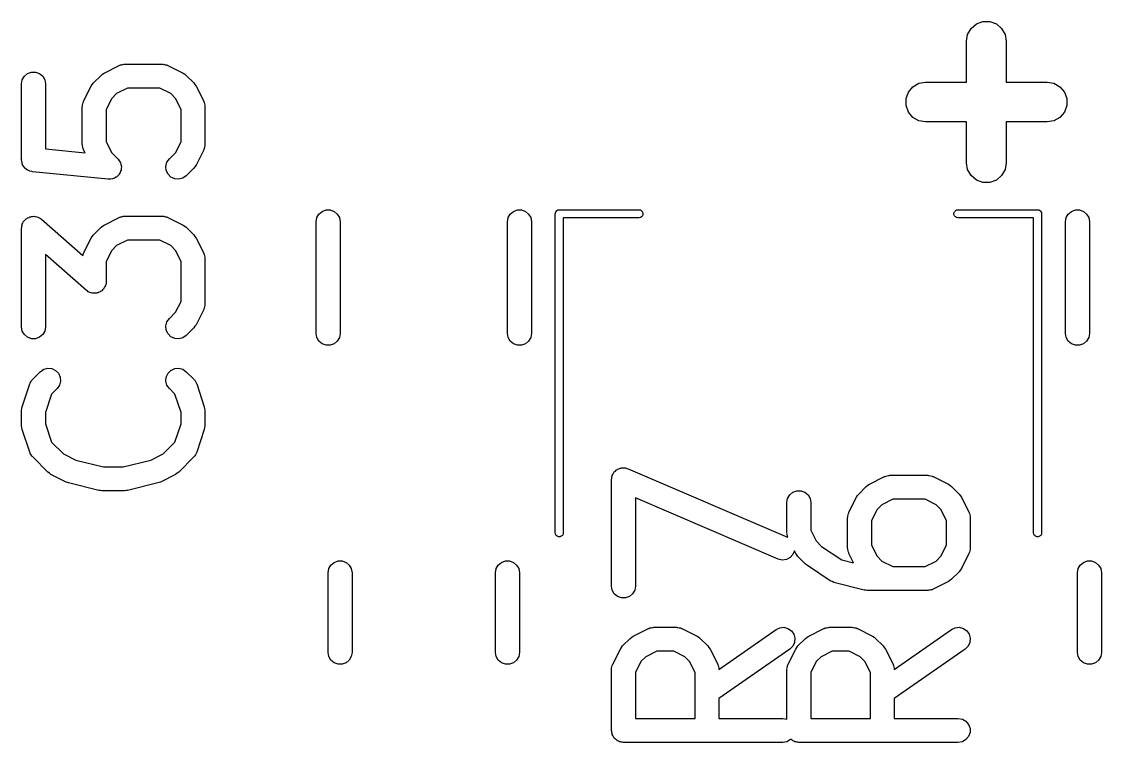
# Model space of a CAD drawing. Extents: x 78.8 to 132.8, y -113.1 to -87.3.
# Drawn here: x 78.88 to 85.65, y -99.11 to -94.6 of the extents above; entities that cross this region are included whole.
import ezdxf

# ---------------------------------------------------------------- set-up
doc = ezdxf.new("R2010")
doc.units = 0
doc.header["$MEASUREMENT"] = 0
doc.layers.add('BLACK', color=7, linetype='CONTINUOUS')

msp = doc.modelspace()

# ---------------------------------------------------------------- linework, layer by layer
at = {"layer": 'Black'}
for p, q in [((84.8328, -94.6387), (84.8661, -94.6108)), ((84.8661, -94.6108), (84.9069, -94.5959)), ((84.9069, -94.5959), (84.9503, -94.5959)), ((84.9503, -94.5959), (84.9911, -94.6108)), ((84.9911, -94.6108), (85.0243, -94.6387)), ((84.8036, -94.719), (84.8111, -94.6763)), ((84.8111, -94.6763), (84.8328, -94.6387)), ((85.0243, -94.6387), (85.046, -94.6763)), ((85.046, -94.6763), (85.0536, -94.719)), ((84.8036, -94.975), (84.8036, -94.719)), ((85.0536, -94.719), (85.0536, -94.975)), ((79.395, -94.9186), (79.4903, -94.871)), ((79.4903, -94.871), (79.4944, -94.8698)), ((79.4944, -94.8698), (79.4982, -94.8676)), ((79.4982, -94.8676), (79.5068, -94.8661)), ((79.5068, -94.8661), (79.5152, -94.8636)), ((79.5152, -94.8636), (79.5196, -94.8638)), ((79.5196, -94.8638), (79.5238, -94.8631)), ((79.5238, -94.8631), (79.7619, -94.8631)), ((79.7619, -94.8631), (79.7662, -94.8638)), ((79.7662, -94.8638), (79.7705, -94.8636)), ((79.7705, -94.8636), (79.7789, -94.8661)), ((79.7789, -94.8661), (79.7876, -94.8676)), ((79.7876, -94.8676), (79.7913, -94.8698)), ((79.7913, -94.8698), (79.7954, -94.871)), ((79.7954, -94.871), (79.8907, -94.9186)), ((78.8819, -94.9601), (78.8949, -94.9375)), ((78.8949, -94.9375), (78.9149, -94.9208)), ((78.9149, -94.9208), (78.9394, -94.9119)), ((78.9394, -94.9119), (78.9654, -94.9119)), ((78.9654, -94.9119), (78.9899, -94.9208)), ((78.9899, -94.9208), (79.0098, -94.9375)), ((79.0098, -94.9375), (79.0229, -94.9601)), ((79.3279, -94.9803), (79.3755, -94.9327)), ((79.3755, -94.9327), (79.3854, -94.9258)), ((79.3854, -94.9258), (79.395, -94.9186)), ((79.8907, -94.9186), (79.9003, -94.9258)), ((79.9003, -94.9258), (79.9102, -94.9327)), ((79.9102, -94.9327), (79.9578, -94.9803)), ((78.8774, -94.9857), (78.8819, -94.9601)), ((78.8774, -95.4619), (78.8774, -94.9857)), ((79.0229, -94.9601), (79.0274, -94.9857)), ((79.0274, -94.9857), (79.0274, -95.394)), ((79.2663, -95.095), (79.3139, -94.9998)), ((79.3139, -94.9998), (79.321, -94.9901)), ((79.321, -94.9901), (79.3279, -94.9803)), ((79.5415, -95.0131), (79.473, -95.0474)), ((79.7442, -95.0131), (79.5415, -95.0131)), ((79.8127, -95.0474), (79.7442, -95.0131)), ((79.9578, -94.9803), (79.9647, -94.9901)), ((79.9647, -94.9901), (79.9718, -94.9998)), ((79.9718, -94.9998), (80.0195, -95.095)), ((84.4394, -95.0375), (84.4673, -95.0042)), ((84.4673, -95.0042), (84.5049, -94.9825)), ((84.5049, -94.9825), (84.5476, -94.975)), ((84.5476, -94.975), (84.8036, -94.975)), ((85.0536, -94.975), (85.3095, -94.975)), ((85.3095, -94.975), (85.3523, -94.9825)), ((85.3523, -94.9825), (85.3899, -95.0042)), ((85.3899, -95.0042), (85.4178, -95.0375)), ((79.4426, -95.0778), (79.4083, -95.1463)), ((79.473, -95.0474), (79.4426, -95.0778)), ((79.8431, -95.0778), (79.8127, -95.0474)), ((79.8774, -95.1463), (79.8431, -95.0778)), ((84.4245, -95.0783), (84.4394, -95.0375)), ((84.4245, -95.1217), (84.4245, -95.0783)), ((85.4178, -95.0375), (85.4326, -95.0783)), ((85.4326, -95.0783), (85.4326, -95.1217)), ((79.2583, -95.1286), (79.2591, -95.1243)), ((79.2583, -95.3667), (79.2583, -95.1286)), ((79.2588, -95.12), (79.2613, -95.1116)), ((79.2591, -95.1243), (79.2588, -95.12)), ((79.2613, -95.1116), (79.2629, -95.1029)), ((79.2629, -95.1029), (79.265, -95.0992)), ((79.265, -95.0992), (79.2663, -95.095)), ((79.4083, -95.1463), (79.4083, -95.349)), ((79.8774, -95.349), (79.8774, -95.1463)), ((80.0195, -95.095), (80.0207, -95.0992)), ((80.0207, -95.0992), (80.0229, -95.1029)), ((80.0229, -95.1029), (80.0244, -95.1116)), ((80.0244, -95.1116), (80.0269, -95.12)), ((80.0269, -95.12), (80.0266, -95.1243)), ((80.0266, -95.1243), (80.0274, -95.1286)), ((80.0274, -95.1286), (80.0274, -95.3667)), ((84.4394, -95.1625), (84.4245, -95.1217)), ((85.4326, -95.1217), (85.4178, -95.1625)), ((84.4673, -95.1958), (84.4394, -95.1625)), ((84.5049, -95.2175), (84.4673, -95.1958)), ((84.5476, -95.225), (84.5049, -95.2175)), ((85.3523, -95.2175), (85.3095, -95.225)), ((85.3899, -95.1958), (85.3523, -95.2175)), ((85.4178, -95.1625), (85.3899, -95.1958)), ((84.8036, -95.225), (84.5476, -95.225)), ((84.8036, -95.481), (84.8036, -95.225)), ((85.3095, -95.225), (85.0536, -95.225)), ((85.0536, -95.225), (85.0536, -95.481)), ((79.4083, -95.349), (79.4426, -95.4175)), ((79.8431, -95.4175), (79.8774, -95.349)), ((79.0274, -95.394), (79.2756, -95.4188)), ((79.2591, -95.3709), (79.2583, -95.3667)), ((79.2588, -95.3752), (79.2591, -95.3709)), ((79.2613, -95.3837), (79.2588, -95.3752)), ((79.2629, -95.3923), (79.2613, -95.3837)), ((79.265, -95.3961), (79.2629, -95.3923)), ((79.2663, -95.4002), (79.265, -95.3961)), ((79.2756, -95.4188), (79.2663, -95.4002)), ((79.4426, -95.4175), (79.4816, -95.4565)), ((79.8041, -95.4565), (79.8431, -95.4175)), ((80.0195, -95.4002), (79.9718, -95.4954)), ((80.0207, -95.3961), (80.0195, -95.4002)), ((80.0229, -95.3923), (80.0207, -95.3961)), ((80.0244, -95.3837), (80.0229, -95.3923)), ((80.0269, -95.3752), (80.0244, -95.3837)), ((80.0274, -95.3667), (80.0266, -95.3709)), ((80.0266, -95.3709), (80.0269, -95.3752)), ((78.8779, -95.4647), (78.8774, -95.4619)), ((78.8776, -95.4675), (78.8779, -95.4647)), ((78.8801, -95.4775), (78.8776, -95.4675)), ((78.8819, -95.4876), (78.8801, -95.4775)), ((78.8833, -95.49), (78.8819, -95.4876)), ((78.884, -95.4928), (78.8833, -95.49)), ((78.8898, -95.5012), (78.884, -95.4928)), ((79.4816, -95.4565), (79.4819, -95.4569)), ((79.4819, -95.4569), (79.4823, -95.4572)), ((79.4823, -95.4572), (79.4893, -95.4676)), ((79.4893, -95.4676), (79.4965, -95.4778)), ((79.4965, -95.4778), (79.4967, -95.4783)), ((79.4967, -95.4783), (79.4969, -95.4787)), ((79.4969, -95.4787), (79.5, -95.4909)), ((79.5, -95.4909), (79.5033, -95.503)), ((79.7824, -95.503), (79.7892, -95.4778)), ((79.7892, -95.4778), (79.8041, -95.4565)), ((84.8111, -95.5237), (84.8036, -95.481)), ((85.0536, -95.481), (85.046, -95.5237)), ((78.8949, -95.5101), (78.8898, -95.5012)), ((78.8971, -95.5119), (78.8949, -95.5101)), ((78.8987, -95.5143), (78.8971, -95.5119)), ((78.907, -95.5203), (78.8987, -95.5143)), ((78.9149, -95.5269), (78.907, -95.5203)), ((78.9175, -95.5278), (78.9149, -95.5269)), ((78.9198, -95.5295), (78.9175, -95.5278)), ((78.9297, -95.5323), (78.9198, -95.5295)), ((78.9394, -95.5358), (78.9297, -95.5323)), ((78.9422, -95.5358), (78.9394, -95.5358)), ((78.9449, -95.5365), (78.9422, -95.5358)), ((79.4211, -95.5842), (78.9449, -95.5365)), ((79.4895, -95.5533), (79.4805, -95.5621)), ((79.4897, -95.5529), (79.4895, -95.5533)), ((79.49, -95.5525), (79.4897, -95.5529)), ((79.4953, -95.5412), (79.49, -95.5525)), ((79.5008, -95.5298), (79.4953, -95.5412)), ((79.501, -95.5289), (79.5008, -95.5294)), ((79.5008, -95.5294), (79.5008, -95.5298)), ((79.5021, -95.5165), (79.501, -95.5289)), ((79.5034, -95.5039), (79.5021, -95.5165)), ((79.5033, -95.503), (79.5032, -95.5035)), ((79.5032, -95.5035), (79.5034, -95.5039)), ((79.7847, -95.5289), (79.7824, -95.503)), ((79.7957, -95.5525), (79.7847, -95.5289)), ((79.8141, -95.571), (79.7957, -95.5525)), ((79.9578, -95.5149), (79.9102, -95.5626)), ((79.9647, -95.5051), (79.9578, -95.5149)), ((79.9718, -95.4954), (79.9647, -95.5051)), ((84.8328, -95.5613), (84.8111, -95.5237)), ((84.8661, -95.5892), (84.8328, -95.5613)), ((85.0243, -95.5613), (84.9911, -95.5892)), ((85.046, -95.5237), (85.0243, -95.5613)), ((79.4216, -95.5841), (79.4211, -95.5842)), ((79.422, -95.5842), (79.4216, -95.5841)), ((79.4345, -95.5831), (79.422, -95.5842)), ((79.4471, -95.5822), (79.4345, -95.5831)), ((79.4475, -95.582), (79.4471, -95.5822)), ((79.448, -95.582), (79.4475, -95.582)), ((79.4594, -95.5767), (79.448, -95.582)), ((79.4708, -95.5715), (79.4594, -95.5767)), ((79.4712, -95.5712), (79.4708, -95.5715)), ((79.4716, -95.571), (79.4712, -95.5712)), ((79.4805, -95.5621), (79.4716, -95.571)), ((79.8377, -95.582), (79.8141, -95.571)), ((79.8637, -95.5842), (79.8377, -95.582)), ((79.8888, -95.5775), (79.8637, -95.5842)), ((79.9102, -95.5626), (79.8888, -95.5775)), ((84.9069, -95.6041), (84.8661, -95.5892)), ((84.9503, -95.6041), (84.9069, -95.6041)), ((84.9911, -95.5892), (84.9503, -95.6041)), ((78.9005, -95.8376), (78.9054, -95.832)), ((78.9054, -95.832), (78.9104, -95.8292)), ((78.9104, -95.8292), (78.9149, -95.8255)), ((78.9149, -95.8255), (78.9218, -95.823)), ((78.9218, -95.823), (78.9282, -95.8195)), ((78.9282, -95.8195), (78.9339, -95.8186)), ((78.9339, -95.8186), (78.9394, -95.8166)), ((78.9394, -95.8166), (78.9467, -95.8166)), ((78.9467, -95.8166), (78.9539, -95.8155)), ((78.9539, -95.8155), (78.9596, -95.8166)), ((78.9596, -95.8166), (78.9654, -95.8166)), ((78.9654, -95.8166), (78.9723, -95.8191)), ((78.9723, -95.8191), (78.9795, -95.8205)), ((78.9795, -95.8205), (78.9844, -95.8235)), ((78.9844, -95.8235), (78.9899, -95.8255)), ((78.9899, -95.8255), (78.9955, -95.8302)), ((78.9955, -95.8302), (79.0018, -95.834)), ((79.395, -95.871), (79.4903, -95.8234)), ((79.4903, -95.8234), (79.4944, -95.8222)), ((79.4944, -95.8222), (79.4982, -95.82)), ((79.4982, -95.82), (79.5068, -95.8185)), ((79.5068, -95.8185), (79.5152, -95.816)), ((79.5152, -95.816), (79.5196, -95.8162)), ((79.5196, -95.8162), (79.5238, -95.8155)), ((79.5238, -95.8155), (79.7619, -95.8155)), ((79.7619, -95.8155), (79.7662, -95.8162)), ((79.7662, -95.8162), (79.7705, -95.816)), ((79.7705, -95.816), (79.7789, -95.8185)), ((79.7789, -95.8185), (79.7876, -95.82)), ((79.7876, -95.82), (79.7913, -95.8222)), ((79.7913, -95.8222), (79.7954, -95.8234)), ((79.7954, -95.8234), (79.8907, -95.871)), ((80.725, -95.85), (80.7295, -95.8243)), ((80.7295, -95.8243), (80.7425, -95.8018)), ((80.7425, -95.8018), (80.7625, -95.785)), ((80.7625, -95.785), (80.787, -95.7761)), ((80.787, -95.7761), (80.813, -95.7761)), ((80.813, -95.7761), (80.8375, -95.785)), ((80.8375, -95.785), (80.8575, -95.8018)), ((80.8575, -95.8018), (80.8705, -95.8243)), ((80.8705, -95.8243), (80.875, -95.85)), ((81.925, -95.85), (81.9295, -95.8243)), ((81.9295, -95.8243), (81.9425, -95.8018)), ((81.9425, -95.8018), (81.9625, -95.785)), ((81.9625, -95.785), (81.987, -95.7761)), ((81.987, -95.7761), (82.013, -95.7761)), ((82.013, -95.7761), (82.0375, -95.785)), ((82.0375, -95.785), (82.0575, -95.8018)), ((82.0575, -95.8018), (82.0705, -95.8243)), ((82.0705, -95.8243), (82.075, -95.85)), ((82.225, -95.8), (82.2254, -95.7978)), ((82.225, -97.8), (82.225, -95.8)), ((82.2254, -95.7957), (82.2261, -95.7936)), ((82.2254, -95.7978), (82.2254, -95.7957)), ((82.2261, -95.7936), (82.2265, -95.7914)), ((82.2265, -95.7914), (82.2276, -95.7896)), ((82.2276, -95.7896), (82.2283, -95.7875)), ((82.2283, -95.7875), (82.2298, -95.7858)), ((82.2298, -95.7858), (82.2308, -95.7839)), ((82.2308, -95.7839), (82.2325, -95.7825)), ((82.2325, -95.7825), (82.2339, -95.7808)), ((82.2339, -95.7808), (82.2358, -95.7798)), ((82.2358, -95.7798), (82.2375, -95.7783)), ((82.2375, -95.7783), (82.2396, -95.7776)), ((82.2396, -95.7776), (82.2414, -95.7765)), ((82.2414, -95.7765), (82.2436, -95.7761)), ((82.2436, -95.7761), (82.2457, -95.7754)), ((82.2457, -95.7754), (82.2478, -95.7754)), ((82.2478, -95.7754), (82.25, -95.775)), ((82.25, -95.775), (82.75, -95.775)), ((82.75, -95.825), (82.275, -95.825)), ((82.275, -95.825), (82.275, -97.8)), ((82.75, -95.775), (82.7586, -95.7765)), ((82.7586, -95.8235), (82.75, -95.825)), ((82.7586, -95.7765), (82.7661, -95.7808)), ((82.7661, -95.8192), (82.7586, -95.8235)), ((82.7661, -95.7808), (82.7717, -95.7875)), ((82.7717, -95.8125), (82.7661, -95.8192)), ((82.7717, -95.7875), (82.7746, -95.7957)), ((82.7746, -95.8043), (82.7717, -95.8125)), ((82.7746, -95.7957), (82.7746, -95.8043)), ((84.7254, -95.7957), (84.7283, -95.7875)), ((84.7254, -95.8043), (84.7254, -95.7957)), ((84.7283, -95.8125), (84.7254, -95.8043)), ((84.7283, -95.7875), (84.7339, -95.7808)), ((84.7339, -95.8192), (84.7283, -95.8125)), ((84.7339, -95.7808), (84.7414, -95.7765)), ((84.7414, -95.8235), (84.7339, -95.8192)), ((84.7414, -95.7765), (84.75, -95.775)), ((84.75, -95.825), (84.7414, -95.8235)), ((84.75, -95.775), (85.25, -95.775)), ((85.225, -95.825), (84.75, -95.825)), ((85.225, -97.7), (85.225, -95.825)), ((85.25, -95.775), (85.2522, -95.7754)), ((85.2522, -95.7754), (85.2543, -95.7754)), ((85.2543, -95.7754), (85.2564, -95.7761)), ((85.2564, -95.7761), (85.2586, -95.7765)), ((85.2586, -95.7765), (85.2604, -95.7776)), ((85.2604, -95.7776), (85.2625, -95.7783)), ((85.2625, -95.7783), (85.2642, -95.7798)), ((85.2642, -95.7798), (85.2661, -95.7808)), ((85.2661, -95.7808), (85.2675, -95.7825)), ((85.2675, -95.7825), (85.2692, -95.7839)), ((85.2692, -95.7839), (85.2702, -95.7858)), ((85.2702, -95.7858), (85.2717, -95.7875)), ((85.2717, -95.7875), (85.2724, -95.7896)), ((85.2724, -95.7896), (85.2735, -95.7914)), ((85.2735, -95.7914), (85.2739, -95.7936)), ((85.2739, -95.7936), (85.2746, -95.7957)), ((85.2746, -95.7957), (85.2746, -95.7978)), ((85.2746, -95.7978), (85.275, -95.8)), ((85.275, -95.8), (85.275, -97.7)), ((85.425, -95.85), (85.4295, -95.8243)), ((85.4295, -95.8243), (85.4425, -95.8018)), ((85.4425, -95.8018), (85.4625, -95.785)), ((85.4625, -95.785), (85.487, -95.7761)), ((85.487, -95.7761), (85.513, -95.7761)), ((85.513, -95.7761), (85.5375, -95.785)), ((85.5375, -95.785), (85.5575, -95.8018)), ((85.5575, -95.8018), (85.5705, -95.8243)), ((85.5705, -95.8243), (85.575, -95.85)), ((78.8774, -95.8905), (78.8787, -95.8833)), ((78.8774, -96.5095), (78.8774, -95.8905)), ((78.8787, -95.8833), (78.8788, -95.8759)), ((78.8788, -95.8759), (78.8809, -95.8705)), ((78.8809, -95.8705), (78.8819, -95.8648)), ((78.8819, -95.8648), (78.8856, -95.8585)), ((78.8856, -95.8585), (78.8882, -95.8516)), ((78.8882, -95.8516), (78.892, -95.8473)), ((78.892, -95.8473), (78.8949, -95.8423)), ((78.8949, -95.8423), (78.9005, -95.8376)), ((79.0018, -95.834), (79.2618, -96.0615)), ((79.3279, -95.9327), (79.3755, -95.8851)), ((79.3755, -95.8851), (79.3854, -95.8782)), ((79.3854, -95.8782), (79.395, -95.871)), ((79.8907, -95.871), (79.9003, -95.8782)), ((79.9003, -95.8782), (79.9102, -95.8851)), ((79.9102, -95.8851), (79.9578, -95.9327)), ((80.725, -96.55), (80.725, -95.85)), ((80.875, -95.85), (80.875, -96.55)), ((81.925, -96.55), (81.925, -95.85)), ((82.075, -95.85), (82.075, -96.55)), ((85.425, -96.55), (85.425, -95.85)), ((85.575, -95.85), (85.575, -96.55)), ((79.2663, -96.0474), (79.3139, -95.9522)), ((79.3139, -95.9522), (79.321, -95.9425)), ((79.321, -95.9425), (79.3279, -95.9327)), ((79.5415, -95.9655), (79.473, -95.9997)), ((79.7442, -95.9655), (79.5415, -95.9655)), ((79.8127, -95.9997), (79.7442, -95.9655)), ((79.9578, -95.9327), (79.9647, -95.9425)), ((79.9647, -95.9425), (79.9718, -95.9522)), ((79.9718, -95.9522), (80.0195, -96.0474)), ((79.4426, -96.0301), (79.4083, -96.0987)), ((79.473, -95.9997), (79.4426, -96.0301)), ((79.8431, -96.0301), (79.8127, -95.9997)), ((79.8774, -96.0987), (79.8431, -96.0301)), ((79.2839, -96.2803), (79.0274, -96.0558)), ((79.0274, -96.0558), (79.0274, -96.5095)), ((79.2618, -96.0615), (79.2629, -96.0553)), ((79.2629, -96.0553), (79.265, -96.0516)), ((79.265, -96.0516), (79.2663, -96.0474)), ((79.4083, -96.0987), (79.4083, -96.2238)), ((79.8774, -96.349), (79.8774, -96.0987)), ((80.0195, -96.0474), (80.0207, -96.0516)), ((80.0207, -96.0516), (80.0229, -96.0553)), ((80.0229, -96.0553), (80.0244, -96.064)), ((80.0244, -96.064), (80.0269, -96.0724)), ((80.0269, -96.0724), (80.0266, -96.0767)), ((80.0266, -96.0767), (80.0274, -96.081)), ((80.0274, -96.081), (80.0274, -96.3667)), ((79.4069, -96.2384), (79.4048, -96.2438)), ((79.4071, -96.231), (79.4069, -96.2384)), ((79.4083, -96.2238), (79.4071, -96.231)), ((79.2902, -96.284), (79.2839, -96.2803)), ((79.2958, -96.2888), (79.2902, -96.284)), ((79.3013, -96.2907), (79.2958, -96.2888)), ((79.3062, -96.2937), (79.3013, -96.2907)), ((79.3134, -96.2952), (79.3062, -96.2937)), ((79.3203, -96.2977), (79.3134, -96.2952)), ((79.3261, -96.2977), (79.3203, -96.2977)), ((79.3318, -96.2988), (79.3261, -96.2977)), ((79.339, -96.2977), (79.3318, -96.2988)), ((79.3464, -96.2977), (79.339, -96.2977)), ((79.3518, -96.2957), (79.3464, -96.2977)), ((79.3575, -96.2948), (79.3518, -96.2957)), ((79.3639, -96.2913), (79.3575, -96.2948)), ((79.3708, -96.2888), (79.3639, -96.2913)), ((79.3753, -96.285), (79.3708, -96.2888)), ((79.3803, -96.2822), (79.3753, -96.285)), ((79.3852, -96.2767), (79.3803, -96.2822)), ((79.3908, -96.272), (79.3852, -96.2767)), ((79.3937, -96.267), (79.3908, -96.272)), ((79.3975, -96.2626), (79.3937, -96.267)), ((79.4001, -96.2558), (79.3975, -96.2626)), ((79.4038, -96.2495), (79.4001, -96.2558)), ((79.4048, -96.2438), (79.4038, -96.2495)), ((79.8431, -96.4175), (79.8774, -96.349)), ((80.0274, -96.3667), (80.0266, -96.3709)), ((80.0266, -96.3709), (80.0269, -96.3752)), ((79.8041, -96.4565), (79.8431, -96.4175)), ((80.0195, -96.4002), (79.9718, -96.4954)), ((80.0207, -96.3961), (80.0195, -96.4002)), ((80.0229, -96.3923), (80.0207, -96.3961)), ((80.0244, -96.3837), (80.0229, -96.3923)), ((80.0269, -96.3752), (80.0244, -96.3837)), ((78.8819, -96.5352), (78.8774, -96.5095)), ((79.0274, -96.5095), (79.0229, -96.5352)), ((79.7824, -96.503), (79.7892, -96.4778)), ((79.7847, -96.5289), (79.7824, -96.503)), ((79.7892, -96.4778), (79.8041, -96.4565)), ((79.9647, -96.5051), (79.9578, -96.5149)), ((79.9718, -96.4954), (79.9647, -96.5051)), ((78.8949, -96.5577), (78.8819, -96.5352)), ((78.9149, -96.5745), (78.8949, -96.5577)), ((78.9394, -96.5834), (78.9149, -96.5745)), ((78.9899, -96.5745), (78.9654, -96.5834)), ((79.0098, -96.5577), (78.9899, -96.5745)), ((79.0229, -96.5352), (79.0098, -96.5577)), ((79.7957, -96.5525), (79.7847, -96.5289)), ((79.8141, -96.571), (79.7957, -96.5525)), ((79.8377, -96.582), (79.8141, -96.571)), ((79.9102, -96.5626), (79.8888, -96.5775)), ((79.9578, -96.5149), (79.9102, -96.5626)), ((80.7295, -96.5757), (80.725, -96.55)), ((80.7425, -96.5982), (80.7295, -96.5757)), ((80.8705, -96.5757), (80.8575, -96.5982)), ((80.875, -96.55), (80.8705, -96.5757)), ((81.9295, -96.5757), (81.925, -96.55)), ((81.9425, -96.5982), (81.9295, -96.5757)), ((82.0705, -96.5757), (82.0575, -96.5982)), ((82.075, -96.55), (82.0705, -96.5757)), ((85.4295, -96.5757), (85.425, -96.55)), ((85.4425, -96.5982), (85.4295, -96.5757)), ((85.5705, -96.5757), (85.5575, -96.5982)), ((85.575, -96.55), (85.5705, -96.5757)), ((78.9654, -96.5834), (78.9394, -96.5834)), ((79.8637, -96.5842), (79.8377, -96.582)), ((79.8888, -96.5775), (79.8637, -96.5842)), ((80.7625, -96.615), (80.7425, -96.5982)), ((80.787, -96.6239), (80.7625, -96.615)), ((80.813, -96.6239), (80.787, -96.6239)), ((80.8375, -96.615), (80.813, -96.6239)), ((80.8575, -96.5982), (80.8375, -96.615)), ((81.9625, -96.615), (81.9425, -96.5982)), ((81.987, -96.6239), (81.9625, -96.615)), ((82.013, -96.6239), (81.987, -96.6239)), ((82.0375, -96.615), (82.013, -96.6239)), ((82.0575, -96.5982), (82.0375, -96.615)), ((85.4625, -96.615), (85.4425, -96.5982)), ((85.487, -96.6239), (85.4625, -96.615)), ((85.513, -96.6239), (85.487, -96.6239)), ((85.5375, -96.615), (85.513, -96.6239)), ((85.5575, -96.5982), (85.5375, -96.615)), ((78.9946, -96.7898), (79.0159, -96.7749)), ((79.0159, -96.7749), (79.0411, -96.7681)), ((79.0411, -96.7681), (79.067, -96.7704)), ((79.067, -96.7704), (79.0906, -96.7814)), ((79.8141, -96.7814), (79.8377, -96.7704)), ((79.8377, -96.7704), (79.8637, -96.7681)), ((79.8637, -96.7681), (79.8888, -96.7749)), ((79.8888, -96.7749), (79.9102, -96.7898)), ((78.9371, -96.8516), (78.9413, -96.8439)), ((78.9413, -96.8439), (78.9445, -96.841)), ((78.9445, -96.841), (78.947, -96.8374)), ((78.947, -96.8374), (78.9946, -96.7898)), ((79.0906, -96.7814), (79.1091, -96.7998)), ((79.1091, -96.7998), (79.1201, -96.8234)), ((79.1201, -96.8234), (79.1223, -96.8494)), ((79.7824, -96.8494), (79.7847, -96.8234)), ((79.7847, -96.8234), (79.7957, -96.7998)), ((79.7957, -96.7998), (79.8141, -96.7814)), ((79.9102, -96.7898), (79.9578, -96.8374)), ((79.9578, -96.8374), (79.9603, -96.841)), ((79.9603, -96.841), (79.9635, -96.8439)), ((79.9635, -96.8439), (79.9677, -96.8516)), ((78.8812, -97.0096), (78.9288, -96.8668)), ((78.9288, -96.8668), (78.9309, -96.863)), ((78.9309, -96.863), (78.932, -96.8588)), ((78.932, -96.8588), (78.9371, -96.8516)), ((79.1007, -96.8959), (79.0656, -96.931)), ((79.1156, -96.8746), (79.1007, -96.8959)), ((79.1223, -96.8494), (79.1156, -96.8746)), ((79.7892, -96.8746), (79.7824, -96.8494)), ((79.8041, -96.8959), (79.7892, -96.8746)), ((79.8392, -96.931), (79.8041, -96.8959)), ((79.9677, -96.8516), (79.9727, -96.8588)), ((79.9727, -96.8588), (79.9739, -96.863)), ((79.9739, -96.863), (79.9759, -96.8668)), ((79.9759, -96.8668), (80.0235, -97.0096)), ((79.0656, -96.931), (79.0274, -97.0455)), ((79.8774, -97.0455), (79.8392, -96.931)), ((78.8774, -97.0333), (78.8795, -97.0215)), ((78.8774, -97.1286), (78.8774, -97.0333)), ((78.8795, -97.0215), (78.8812, -97.0096)), ((79.0274, -97.0455), (79.0274, -97.1164)), ((79.8774, -97.1164), (79.8774, -97.0455)), ((80.0235, -97.0096), (80.0253, -97.0215)), ((80.0253, -97.0215), (80.0274, -97.0333)), ((80.0274, -97.0333), (80.0274, -97.1286)), ((79.0274, -97.1164), (79.0656, -97.2309)), ((79.8392, -97.2309), (79.8774, -97.1164)), ((78.8795, -97.1404), (78.8774, -97.1286)), ((78.8812, -97.1523), (78.8795, -97.1404)), ((78.9288, -97.2951), (78.8812, -97.1523)), ((80.0235, -97.1523), (79.9759, -97.2951)), ((80.0253, -97.1404), (80.0235, -97.1523)), ((80.0274, -97.1286), (80.0253, -97.1404)), ((79.0656, -97.2309), (79.1397, -97.305)), ((79.7651, -97.305), (79.8392, -97.2309)), ((78.9309, -97.2989), (78.9288, -97.2951)), ((78.932, -97.3031), (78.9309, -97.2989)), ((78.9371, -97.3103), (78.932, -97.3031)), ((78.9413, -97.3181), (78.9371, -97.3103)), ((78.9445, -97.3209), (78.9413, -97.3181)), ((78.947, -97.3245), (78.9445, -97.3209)), ((79.1397, -97.305), (79.2167, -97.3435)), ((79.6881, -97.3435), (79.7651, -97.305)), ((79.9603, -97.3209), (79.9578, -97.3245)), ((79.9635, -97.3181), (79.9603, -97.3209)), ((79.9677, -97.3103), (79.9635, -97.3181)), ((79.9727, -97.3031), (79.9677, -97.3103)), ((79.9739, -97.2989), (79.9727, -97.3031)), ((79.9759, -97.2951), (79.9739, -97.2989)), ((79.0422, -97.4197), (78.947, -97.3245)), ((79.2167, -97.3435), (79.3902, -97.3869)), ((79.3902, -97.3869), (79.5146, -97.3869)), ((79.5146, -97.3869), (79.6881, -97.3435)), ((79.9578, -97.3245), (79.8626, -97.4197)), ((79.052, -97.4266), (79.0422, -97.4197)), ((79.0617, -97.4337), (79.052, -97.4266)), ((79.1569, -97.4814), (79.0617, -97.4337)), ((79.8431, -97.4337), (79.7478, -97.4814)), ((79.8527, -97.4266), (79.8431, -97.4337)), ((79.8626, -97.4197), (79.8527, -97.4266)), ((82.5789, -97.4582), (82.5794, -97.4495)), ((82.5794, -97.4495), (82.5811, -97.4454)), ((82.5811, -97.4454), (82.5819, -97.441)), ((82.5819, -97.441), (82.5862, -97.4335)), ((82.5862, -97.4335), (82.5896, -97.4256)), ((82.5896, -97.4256), (82.5927, -97.4223)), ((82.5927, -97.4223), (82.5949, -97.4185)), ((82.5949, -97.4185), (82.6015, -97.4129)), ((82.6015, -97.4129), (82.6075, -97.4066)), ((82.6075, -97.4066), (82.6114, -97.4046)), ((82.6114, -97.4046), (82.6149, -97.4017)), ((82.6149, -97.4017), (82.623, -97.3988)), ((82.623, -97.3988), (82.6307, -97.3949)), ((82.6307, -97.3949), (82.6351, -97.3943)), ((82.6351, -97.3943), (82.6394, -97.3928)), ((82.6394, -97.3928), (82.648, -97.3928)), ((82.648, -97.3928), (82.6566, -97.3918)), ((82.6566, -97.3918), (82.6609, -97.3928)), ((82.6609, -97.3928), (82.6654, -97.3928)), ((82.6654, -97.3928), (82.6735, -97.3958)), ((82.6735, -97.3958), (82.6819, -97.3977)), ((82.6819, -97.3977), (83.6819, -97.8263)), ((84.195, -97.4948), (84.2903, -97.4472)), ((84.2903, -97.4472), (84.2944, -97.446)), ((84.2944, -97.446), (84.2982, -97.4438)), ((84.2982, -97.4438), (84.3068, -97.4423)), ((84.3068, -97.4423), (84.3152, -97.4398)), ((84.3152, -97.4398), (84.3196, -97.44)), ((84.3196, -97.44), (84.3238, -97.4393)), ((84.3238, -97.4393), (84.5619, -97.4393)), ((84.5619, -97.4393), (84.5662, -97.44)), ((84.5662, -97.44), (84.5705, -97.4398)), ((84.5705, -97.4398), (84.5789, -97.4423)), ((84.5789, -97.4423), (84.5876, -97.4438)), ((84.5876, -97.4438), (84.5913, -97.446)), ((84.5913, -97.446), (84.5954, -97.4472)), ((84.5954, -97.4472), (84.6907, -97.4948)), ((79.1648, -97.4837), (79.1569, -97.4814)), ((79.1723, -97.487), (79.1648, -97.4837)), ((79.3628, -97.5347), (79.1723, -97.487)), ((79.7325, -97.487), (79.542, -97.5347)), ((79.74, -97.4837), (79.7325, -97.487)), ((79.7478, -97.4814), (79.74, -97.4837)), ((82.5774, -97.4667), (82.5789, -97.4582)), ((82.5774, -98.1333), (82.5774, -97.4667)), ((84.1279, -97.5565), (84.1755, -97.5089)), ((84.1755, -97.5089), (84.1854, -97.502)), ((84.1854, -97.502), (84.195, -97.4948)), ((84.6907, -97.4948), (84.7003, -97.502)), ((84.7003, -97.502), (84.7102, -97.5089)), ((84.7102, -97.5089), (84.7578, -97.5565)), ((79.3719, -97.5353), (79.3628, -97.5347)), ((79.381, -97.5369), (79.3719, -97.5353)), ((79.5238, -97.5369), (79.381, -97.5369)), ((79.5328, -97.5353), (79.5238, -97.5369)), ((79.542, -97.5347), (79.5328, -97.5353)), ((83.6228, -97.9642), (82.7274, -97.5804)), ((82.7274, -97.5804), (82.7274, -98.1333)), ((83.6774, -97.6095), (83.6819, -97.5839)), ((83.6819, -97.5839), (83.6949, -97.5613)), ((83.6949, -97.5613), (83.7149, -97.5446)), ((83.7149, -97.5446), (83.7394, -97.5357)), ((83.7394, -97.5357), (83.7654, -97.5357)), ((83.7654, -97.5357), (83.7899, -97.5446)), ((83.7899, -97.5446), (83.8098, -97.5613)), ((83.8098, -97.5613), (83.8229, -97.5839)), ((83.8229, -97.5839), (83.8274, -97.6095)), ((84.0663, -97.6712), (84.1139, -97.576)), ((84.1139, -97.576), (84.121, -97.5663)), ((84.121, -97.5663), (84.1279, -97.5565)), ((84.3415, -97.5893), (84.273, -97.6235)), ((84.5442, -97.5893), (84.3415, -97.5893)), ((84.6127, -97.6235), (84.5442, -97.5893)), ((84.7578, -97.5565), (84.7647, -97.5663)), ((84.7647, -97.5663), (84.7718, -97.576)), ((84.7718, -97.576), (84.8195, -97.6712)), ((83.6774, -97.8), (83.6774, -97.6095)), ((83.8274, -97.6095), (83.8274, -97.7823)), ((84.2426, -97.6539), (84.2083, -97.7225)), ((84.273, -97.6235), (84.2426, -97.6539)), ((84.6431, -97.6539), (84.6127, -97.6235)), ((84.6774, -97.7225), (84.6431, -97.6539)), ((84.0583, -97.7048), (84.0591, -97.7005)), ((84.0583, -97.8952), (84.0583, -97.7048)), ((84.0588, -97.6962), (84.0613, -97.6878)), ((84.0591, -97.7005), (84.0588, -97.6962)), ((84.0613, -97.6878), (84.0629, -97.6791)), ((84.0629, -97.6791), (84.065, -97.6754)), ((84.065, -97.6754), (84.0663, -97.6712)), ((84.2083, -97.7225), (84.2083, -97.8775)), ((84.6774, -97.8775), (84.6774, -97.7225)), ((84.8195, -97.6712), (84.8207, -97.6754)), ((84.8207, -97.6754), (84.8229, -97.6791)), ((84.8229, -97.6791), (84.8244, -97.6878)), ((84.8244, -97.6878), (84.8269, -97.6962)), ((84.8269, -97.6962), (84.8266, -97.7005)), ((84.8266, -97.7005), (84.8274, -97.7048)), ((84.8274, -97.7048), (84.8274, -97.8952)), ((85.225, -97.8), (85.225, -97.7)), ((85.275, -97.7), (85.275, -97.8)), ((83.8274, -97.7823), (83.8616, -97.8508)), ((82.2265, -97.8086), (82.225, -97.8)), ((82.2308, -97.8161), (82.2265, -97.8086)), ((82.2375, -97.8217), (82.2308, -97.8161)), ((82.2457, -97.8246), (82.2375, -97.8217)), ((82.2543, -97.8246), (82.2457, -97.8246)), ((82.2625, -97.8217), (82.2543, -97.8246)), ((82.2692, -97.8161), (82.2625, -97.8217)), ((82.2735, -97.8086), (82.2692, -97.8161)), ((82.275, -97.8), (82.2735, -97.8086)), ((83.6781, -97.8043), (83.6774, -97.8)), ((83.6779, -97.8086), (83.6781, -97.8043)), ((83.6804, -97.817), (83.6779, -97.8086)), ((83.6819, -97.8257), (83.6804, -97.817)), ((83.6825, -97.8267), (83.6819, -97.8257)), ((83.6819, -97.8263), (83.6825, -97.8267)), ((83.8616, -97.8508), (83.8954, -97.8846)), ((85.2265, -97.8086), (85.225, -97.8)), ((85.2308, -97.8161), (85.2265, -97.8086)), ((85.2375, -97.8217), (85.2308, -97.8161)), ((85.2457, -97.8246), (85.2375, -97.8217)), ((85.2543, -97.8246), (85.2457, -97.8246)), ((85.2625, -97.8217), (85.2543, -97.8246)), ((85.2692, -97.8161), (85.2625, -97.8217)), ((85.2735, -97.8086), (85.2692, -97.8161)), ((85.275, -97.8), (85.2735, -97.8086)), ((83.7251, -97.9131), (83.7151, -97.9363)), ((83.7329, -97.9288), (83.7251, -97.9131)), ((83.7401, -97.9384), (83.7329, -97.9288)), ((83.8954, -97.8846), (84.0213, -97.9685)), ((84.0591, -97.8995), (84.0583, -97.8952)), ((84.0588, -97.9038), (84.0591, -97.8995)), ((84.0613, -97.9122), (84.0588, -97.9038)), ((84.0629, -97.9209), (84.0613, -97.9122)), ((84.065, -97.9246), (84.0629, -97.9209)), ((84.0663, -97.9288), (84.065, -97.9246)), ((84.0954, -97.987), (84.0663, -97.9288)), ((84.2083, -97.8775), (84.2426, -97.946)), ((84.6431, -97.946), (84.6774, -97.8775)), ((84.8195, -97.9288), (84.7718, -98.024)), ((84.8207, -97.9246), (84.8195, -97.9288)), ((84.8229, -97.9209), (84.8207, -97.9246)), ((84.8244, -97.9122), (84.8229, -97.9209)), ((84.8269, -97.9038), (84.8244, -97.9122)), ((84.8274, -97.8952), (84.8266, -97.8995)), ((84.8266, -97.8995), (84.8269, -97.9038)), ((80.8175, -98.0018), (80.8375, -97.985)), ((80.8375, -97.985), (80.862, -97.9761)), ((80.862, -97.9761), (80.888, -97.9761)), ((80.888, -97.9761), (80.9125, -97.985)), ((80.9125, -97.985), (80.9325, -98.0018)), ((81.8675, -98.0018), (81.8875, -97.985)), ((81.8875, -97.985), (81.912, -97.9761)), ((81.912, -97.9761), (81.938, -97.9761)), ((81.938, -97.9761), (81.9625, -97.985)), ((81.9625, -97.985), (81.9825, -98.0018)), ((83.6482, -97.9701), (83.6228, -97.9642)), ((83.6741, -97.967), (83.6482, -97.9701)), ((83.6973, -97.9553), (83.6741, -97.967)), ((83.7151, -97.9363), (83.6973, -97.9553)), ((83.747, -97.9483), (83.7401, -97.9384)), ((83.7946, -97.9959), (83.747, -97.9483)), ((83.8007, -98.0001), (83.7946, -97.9959)), ((84.0213, -97.9685), (84.0954, -97.987)), ((84.2426, -97.946), (84.273, -97.9765)), ((84.273, -97.9765), (84.3415, -98.0107)), ((84.5442, -98.0107), (84.6127, -97.9765)), ((84.6127, -97.9765), (84.6431, -97.946)), ((85.5175, -98.0018), (85.5375, -97.985)), ((85.5375, -97.985), (85.562, -97.9761)), ((85.562, -97.9761), (85.588, -97.9761)), ((85.588, -97.9761), (85.6125, -97.985)), ((85.6125, -97.985), (85.6325, -98.0018)), ((80.8, -98.05), (80.8045, -98.0243)), ((80.8, -98.55), (80.8, -98.05)), ((80.8045, -98.0243), (80.8175, -98.0018)), ((80.9325, -98.0018), (80.9455, -98.0243)), ((80.9455, -98.0243), (80.95, -98.05)), ((80.95, -98.05), (80.95, -98.55)), ((81.85, -98.05), (81.8545, -98.0243)), ((81.85, -98.55), (81.85, -98.05)), ((81.8545, -98.0243), (81.8675, -98.0018)), ((81.9825, -98.0018), (81.9955, -98.0243)), ((81.9955, -98.0243), (82, -98.05)), ((82, -98.05), (82, -98.55)), ((83.806, -98.0053), (83.8007, -98.0001)), ((83.9489, -98.1005), (83.806, -98.0053)), ((84.3415, -98.0107), (84.5442, -98.0107)), ((84.7578, -98.0435), (84.7102, -98.0911)), ((84.7647, -98.0337), (84.7578, -98.0435)), ((84.7718, -98.024), (84.7647, -98.0337)), ((85.5, -98.05), (85.5045, -98.0243)), ((85.5, -98.55), (85.5, -98.05)), ((85.5045, -98.0243), (85.5175, -98.0018)), ((85.6325, -98.0018), (85.6455, -98.0243)), ((85.6455, -98.0243), (85.65, -98.05)), ((85.65, -98.05), (85.65, -98.55)), ((82.5819, -98.159), (82.5774, -98.1333)), ((82.7274, -98.1333), (82.7229, -98.159)), ((83.9606, -98.1057), (83.9489, -98.1005)), ((83.9723, -98.1109), (83.9606, -98.1057)), ((84.1628, -98.1585), (83.9723, -98.1109)), ((84.6907, -98.1052), (84.5954, -98.1528)), ((84.7003, -98.098), (84.6907, -98.1052)), ((84.7102, -98.0911), (84.7003, -98.098)), ((82.5949, -98.1815), (82.5819, -98.159)), ((82.6149, -98.1983), (82.5949, -98.1815)), ((82.6394, -98.2072), (82.6149, -98.1983)), ((82.6899, -98.1983), (82.6654, -98.2072)), ((82.7098, -98.1815), (82.6899, -98.1983)), ((82.7229, -98.159), (82.7098, -98.1815)), ((84.1719, -98.1591), (84.1628, -98.1585)), ((84.181, -98.1607), (84.1719, -98.1591)), ((84.5619, -98.1607), (84.181, -98.1607)), ((84.5662, -98.16), (84.5619, -98.1607)), ((84.5705, -98.1602), (84.5662, -98.16)), ((84.5789, -98.1577), (84.5705, -98.1602)), ((84.5876, -98.1562), (84.5789, -98.1577)), ((84.5913, -98.154), (84.5876, -98.1562)), ((84.5954, -98.1528), (84.5913, -98.154)), ((82.6654, -98.2072), (82.6394, -98.2072)), ((82.7141, -98.4472), (82.8093, -98.3996)), ((82.8093, -98.3996), (82.8135, -98.3984)), ((82.8135, -98.3984), (82.8172, -98.3962)), ((82.8172, -98.3962), (82.8259, -98.3947)), ((82.8259, -98.3947), (82.8343, -98.3922)), ((82.8343, -98.3922), (82.8386, -98.3924)), ((82.8386, -98.3924), (82.8429, -98.3917)), ((82.8429, -98.3917), (82.9857, -98.3917)), ((82.9857, -98.3917), (82.99, -98.3924)), ((82.99, -98.3924), (82.9943, -98.3922)), ((82.9943, -98.3922), (83.0027, -98.3947)), ((83.0027, -98.3947), (83.0114, -98.3962)), ((83.0114, -98.3962), (83.0151, -98.3984)), ((83.0151, -98.3984), (83.0193, -98.3996)), ((83.0193, -98.3996), (83.1145, -98.4472)), ((83.251, -98.6561), (83.6094, -98.4052)), ((83.6094, -98.4052), (83.633, -98.3942)), ((83.633, -98.3942), (83.6589, -98.392)), ((83.6589, -98.392), (83.6841, -98.3987)), ((83.6841, -98.3987), (83.7054, -98.4136)), ((83.8141, -98.4472), (83.9093, -98.3996)), ((83.9093, -98.3996), (83.9135, -98.3984)), ((83.9135, -98.3984), (83.9172, -98.3962)), ((83.9172, -98.3962), (83.9259, -98.3947)), ((83.9259, -98.3947), (83.9343, -98.3922)), ((83.9343, -98.3922), (83.9386, -98.3924)), ((83.9386, -98.3924), (83.9429, -98.3917)), ((83.9429, -98.3917), (84.0857, -98.3917)), ((84.0857, -98.3917), (84.09, -98.3924)), ((84.09, -98.3924), (84.0943, -98.3922)), ((84.0943, -98.3922), (84.1027, -98.3947)), ((84.1027, -98.3947), (84.1114, -98.3962)), ((84.1114, -98.3962), (84.1151, -98.3984)), ((84.1151, -98.3984), (84.1193, -98.3996)), ((84.1193, -98.3996), (84.2145, -98.4472)), ((84.351, -98.6561), (84.7094, -98.4052)), ((84.7094, -98.4052), (84.733, -98.3942)), ((84.733, -98.3942), (84.7589, -98.392)), ((84.7589, -98.392), (84.7841, -98.3987)), ((84.7841, -98.3987), (84.8054, -98.4136)), ((82.647, -98.5089), (82.6946, -98.4613)), ((82.6946, -98.4613), (82.7044, -98.4544)), ((82.7044, -98.4544), (82.7141, -98.4472)), ((83.1145, -98.4472), (83.1242, -98.4544)), ((83.1242, -98.4544), (83.134, -98.4613)), ((83.134, -98.4613), (83.1816, -98.5089)), ((83.7054, -98.4136), (83.7204, -98.435)), ((83.7204, -98.435), (83.7271, -98.4601)), ((83.7271, -98.4601), (83.7248, -98.4861)), ((83.747, -98.5089), (83.7946, -98.4613)), ((83.7946, -98.4613), (83.8044, -98.4544)), ((83.8044, -98.4544), (83.8141, -98.4472)), ((84.2145, -98.4472), (84.2242, -98.4544)), ((84.2242, -98.4544), (84.234, -98.4613)), ((84.234, -98.4613), (84.2816, -98.5089)), ((84.8054, -98.4136), (84.8204, -98.435)), ((84.8204, -98.435), (84.8271, -98.4601)), ((84.8271, -98.4601), (84.8248, -98.4861)), ((82.5853, -98.6236), (82.6329, -98.5284)), ((82.6329, -98.5284), (82.6401, -98.5187)), ((82.6401, -98.5187), (82.647, -98.5089)), ((83.1816, -98.5089), (83.1885, -98.5187)), ((83.1885, -98.5187), (83.1957, -98.5284)), ((83.1957, -98.5284), (83.2433, -98.6236)), ((83.6954, -98.5281), (83.2512, -98.839)), ((83.6853, -98.6236), (83.7329, -98.5284)), ((83.7138, -98.5097), (83.6954, -98.5281)), ((83.7248, -98.4861), (83.7138, -98.5097)), ((83.7329, -98.5284), (83.7401, -98.5187)), ((83.7401, -98.5187), (83.747, -98.5089)), ((84.2816, -98.5089), (84.2885, -98.5187)), ((84.2885, -98.5187), (84.2957, -98.5284)), ((84.2957, -98.5284), (84.3433, -98.6236)), ((84.7954, -98.5281), (84.3512, -98.839)), ((84.8138, -98.5097), (84.7954, -98.5281)), ((84.8248, -98.4861), (84.8138, -98.5097)), ((80.8045, -98.5757), (80.8, -98.55)), ((80.8175, -98.5982), (80.8045, -98.5757)), ((80.8375, -98.615), (80.8175, -98.5982)), ((80.9325, -98.5982), (80.9125, -98.615)), ((80.9455, -98.5757), (80.9325, -98.5982)), ((80.95, -98.55), (80.9455, -98.5757)), ((81.8545, -98.5757), (81.85, -98.55)), ((81.8675, -98.5982), (81.8545, -98.5757)), ((81.8875, -98.615), (81.8675, -98.5982)), ((81.9825, -98.5982), (81.9625, -98.615)), ((81.9955, -98.5757), (81.9825, -98.5982)), ((82, -98.55), (81.9955, -98.5757)), ((82.7616, -98.6063), (82.7274, -98.6748)), ((82.792, -98.5759), (82.7616, -98.6063)), ((82.8606, -98.5417), (82.792, -98.5759)), ((82.968, -98.5417), (82.8606, -98.5417)), ((83.0365, -98.5759), (82.968, -98.5417)), ((83.0669, -98.6063), (83.0365, -98.5759)), ((83.1012, -98.6748), (83.0669, -98.6063)), ((83.8616, -98.6063), (83.8274, -98.6748)), ((83.892, -98.5759), (83.8616, -98.6063)), ((83.9606, -98.5417), (83.892, -98.5759)), ((84.068, -98.5417), (83.9606, -98.5417)), ((84.1365, -98.5759), (84.068, -98.5417)), ((84.1669, -98.6063), (84.1365, -98.5759)), ((84.2012, -98.6748), (84.1669, -98.6063)), ((85.5045, -98.5757), (85.5, -98.55)), ((85.5175, -98.5982), (85.5045, -98.5757)), ((85.5375, -98.615), (85.5175, -98.5982)), ((85.6325, -98.5982), (85.6125, -98.615)), ((85.6455, -98.5757), (85.6325, -98.5982)), ((85.65, -98.55), (85.6455, -98.5757)), ((80.862, -98.6239), (80.8375, -98.615)), ((80.888, -98.6239), (80.862, -98.6239)), ((80.9125, -98.615), (80.888, -98.6239)), ((81.912, -98.6239), (81.8875, -98.615)), ((81.938, -98.6239), (81.912, -98.6239)), ((81.9625, -98.615), (81.938, -98.6239)), ((82.5774, -98.6571), (82.5781, -98.6529)), ((82.5774, -99.0381), (82.5774, -98.6571)), ((82.5779, -98.6486), (82.5804, -98.6401)), ((82.5781, -98.6529), (82.5779, -98.6486)), ((82.5804, -98.6401), (82.5819, -98.6315)), ((82.5819, -98.6315), (82.5841, -98.6277)), ((82.5841, -98.6277), (82.5853, -98.6236)), ((82.7274, -98.6748), (82.7274, -98.9631)), ((83.1012, -98.9631), (83.1012, -98.6748)), ((83.2433, -98.6236), (83.2445, -98.6277)), ((83.2445, -98.6277), (83.2467, -98.6315)), ((83.2467, -98.6315), (83.2482, -98.6401)), ((83.2482, -98.6401), (83.2507, -98.6486)), ((83.2507, -98.6486), (83.2504, -98.6529)), ((83.2504, -98.6529), (83.251, -98.6561)), ((83.6774, -98.6571), (83.6781, -98.6529)), ((83.6774, -98.9675), (83.6774, -98.6571)), ((83.6779, -98.6486), (83.6804, -98.6401)), ((83.6781, -98.6529), (83.6779, -98.6486)), ((83.6804, -98.6401), (83.6819, -98.6315)), ((83.6819, -98.6315), (83.6841, -98.6277)), ((83.6841, -98.6277), (83.6853, -98.6236)), ((83.8274, -98.6748), (83.8274, -98.9631)), ((84.2012, -98.9631), (84.2012, -98.6748)), ((84.3433, -98.6236), (84.3445, -98.6277)), ((84.3445, -98.6277), (84.3467, -98.6315)), ((84.3467, -98.6315), (84.3482, -98.6401)), ((84.3482, -98.6401), (84.3507, -98.6486)), ((84.3507, -98.6486), (84.3504, -98.6529)), ((84.3504, -98.6529), (84.351, -98.6561)), ((85.562, -98.6239), (85.5375, -98.615)), ((85.588, -98.6239), (85.562, -98.6239)), ((85.6125, -98.615), (85.588, -98.6239)), ((83.2512, -98.839), (83.2512, -98.9631)), ((84.3512, -98.839), (84.3512, -98.9631)), ((82.7274, -98.9631), (83.1012, -98.9631)), ((83.2512, -98.9631), (83.6524, -98.9631)), ((83.6524, -98.9631), (83.6774, -98.9675)), ((83.8274, -98.9631), (84.2012, -98.9631)), ((84.3512, -98.9631), (84.7524, -98.9631)), ((84.7524, -98.9631), (84.778, -98.9676)), ((84.778, -98.9676), (84.8006, -98.9806)), ((84.8006, -98.9806), (84.8173, -99.0006)), ((84.8173, -99.0006), (84.8262, -99.0251)), ((82.5785, -99.0446), (82.5774, -99.0381)), ((82.5785, -99.0511), (82.5785, -99.0446)), ((82.5808, -99.0573), (82.5785, -99.0511)), ((82.5819, -99.0637), (82.5808, -99.0573)), ((82.5852, -99.0694), (82.5819, -99.0637)), ((82.5874, -99.0756), (82.5852, -99.0694)), ((82.5916, -99.0806), (82.5874, -99.0756)), ((82.5949, -99.0863), (82.5916, -99.0806)), ((84.8173, -99.0756), (84.8006, -99.0955)), ((84.8262, -99.0511), (84.8173, -99.0756)), ((84.8262, -99.0251), (84.8262, -99.0511)), ((82.6, -99.0905), (82.5949, -99.0863)), ((82.6042, -99.0955), (82.6, -99.0905)), ((82.6099, -99.0988), (82.6042, -99.0955)), ((82.6149, -99.103), (82.6099, -99.0988)), ((82.621, -99.1053), (82.6149, -99.103)), ((82.6267, -99.1086), (82.621, -99.1053)), ((82.6332, -99.1097), (82.6267, -99.1086)), ((82.6394, -99.112), (82.6332, -99.1097)), ((82.6459, -99.112), (82.6394, -99.112)), ((82.6524, -99.1131), (82.6459, -99.112)), ((83.6524, -99.1131), (82.6524, -99.1131)), ((83.678, -99.1086), (83.6524, -99.1131)), ((83.7006, -99.0955), (83.678, -99.1086)), ((83.7024, -99.0934), (83.7006, -99.0955)), ((83.7042, -99.0955), (83.7024, -99.0934)), ((83.7099, -99.0988), (83.7042, -99.0955)), ((83.7149, -99.103), (83.7099, -99.0988)), ((83.721, -99.1053), (83.7149, -99.103)), ((83.7267, -99.1086), (83.721, -99.1053)), ((83.7332, -99.1097), (83.7267, -99.1086)), ((83.7394, -99.112), (83.7332, -99.1097)), ((83.7459, -99.112), (83.7394, -99.112)), ((83.7524, -99.1131), (83.7459, -99.112)), ((84.7524, -99.1131), (83.7524, -99.1131)), ((84.778, -99.1086), (84.7524, -99.1131)), ((84.8006, -99.0955), (84.778, -99.1086))]:
    msp.add_line(p, q, dxfattribs=at)

doc.saveas('drawing.dxf')
